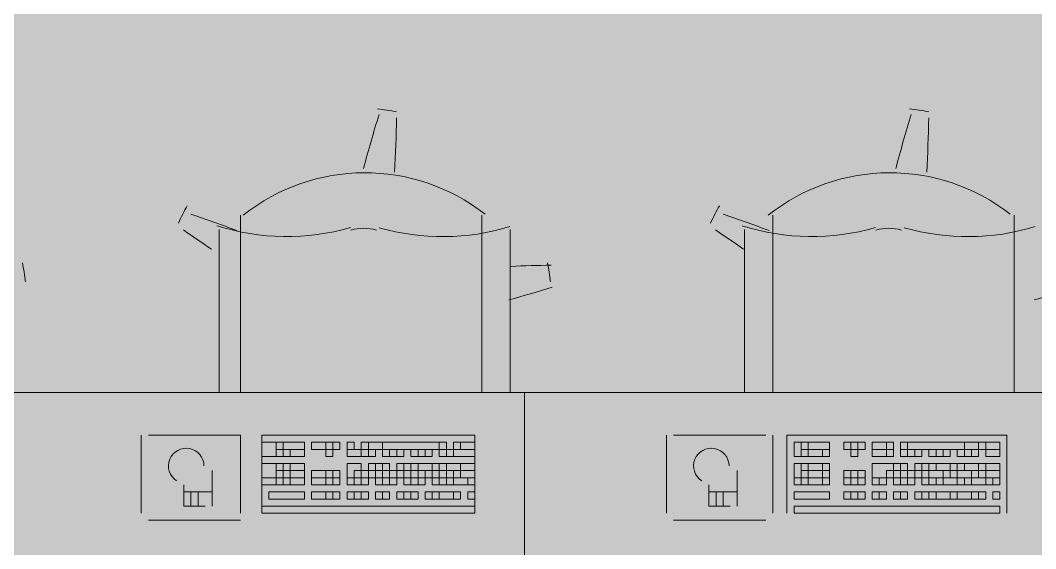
# Model space of a CAD drawing. Header units: millimetres. Extents: x -59 to 47, y 152 to 919.
# Drawn here: x 24.35 to 26.496, y 465.891 to 467.009 of the extents above; entities that cross this region are included whole.
import ezdxf

# ---------------------------------------------------------------- set-up
doc = ezdxf.new("R2010")
doc.units = ezdxf.units.MM
doc.layers.add('PDF_014405$FT-FIXFIT', color=7, linetype='Continuous')
doc.layers.add('PDF_014405$HL-TMP', color=7, linetype='Continuous', true_color=0xe6db59)

msp = doc.modelspace()

# ---------------------------------------------------------------- linework, layer by layer
at = {"layer": 'PDF_014405$FT-FIXFIT', "lineweight": 0}
for points in [[(24.8153, 466.2211), (24.8153, 466.5961)], [(25.3253, 466.5961), (25.3253, 466.2211)], [(25.9402, 466.2211), (25.9402, 466.5961)], [(26.4502, 466.5961), (26.4502, 466.2211)], [(24.7703, 466.5661), (24.7703, 466.2211)], [(25.3853, 466.2211), (25.3853, 466.5661)], [(25.8802, 466.5661), (25.8802, 466.2211)], [(24.6054, 466.1311), (24.6054, 465.9661)], [(24.6204, 466.1311), (24.6204, 466.1311)], [(24.8153, 465.9661), (24.8153, 466.1311), (24.6204, 466.1311)], [(25.7153, 466.1311), (25.7153, 465.9661)], [(25.7303, 466.1311), (25.7303, 466.1311)], [(25.9252, 466.1311), (25.7303, 466.1311)], [(25.9252, 466.1311), (25.9252, 466.1311)], [(25.9402, 465.9661), (25.9402, 466.1311)], [(26.4352, 465.9661), (26.4352, 466.1311), (25.9702, 466.1311), (25.9702, 465.9661)], [(24.7553, 465.9811), (24.7553, 466.0561)], [(25.8652, 465.9811), (25.8652, 466.0561)], [(24.6953, 466.0261), (24.6953, 465.9811), (24.7403, 465.9811)], [(25.8052, 466.0261), (25.8052, 465.9811), (25.8502, 465.9811)], [(24.7553, 466.0111), (24.6953, 466.0111)], [(24.7103, 466.0111), (24.7103, 465.9811)], [(24.7253, 466.0111), (24.7253, 465.9811)], [(25.8652, 466.0111), (25.8052, 466.0111)], [(25.8202, 466.0111), (25.8202, 465.9811)], [(25.8352, 466.0111), (25.8352, 465.9811)], [(24.6204, 465.9661), (24.6204, 465.9661)], [(24.8153, 465.9661), (24.8153, 465.9661)], [(25.7303, 465.9661), (25.7303, 465.9661)], [(25.9252, 465.9661), (25.9252, 465.9661)], [(25.9852, 465.9661), (26.4202, 465.9661)], [(24.6204, 465.9511), (24.8153, 465.9511)], [(25.7303, 465.9511), (25.9252, 465.9511)]]:
    msp.add_lwpolyline(points, dxfattribs=at)
for points in [[(24.3054, 466.2211), (25.4153, 466.2211), (25.4153, 465.0062), (24.3054, 465.0062)], [(25.4153, 466.2211), (26.5252, 466.2211), (26.5252, 465.0062), (25.4153, 465.0062)], [(25.3103, 466.1311), (24.8603, 466.1311), (24.8603, 465.9661), (25.3103, 465.9661)], [(24.8903, 466.1161), (24.8603, 466.1161), (24.8603, 466.0861), (24.8903, 466.0861)], [(24.9053, 466.1161), (24.8903, 466.1161), (24.8903, 466.1011), (24.9053, 466.1011)], [(24.9503, 466.1161), (24.9053, 466.1161), (24.9053, 466.1011), (24.9503, 466.1011)], [(24.9953, 466.1161), (24.9653, 466.1161), (24.9653, 466.1011), (24.9953, 466.1011)], [(25.0103, 466.1161), (24.9953, 466.1161), (24.9953, 466.1011), (25.0103, 466.1011)], [(25.0253, 466.1161), (25.0103, 466.1161), (25.0103, 466.1011), (25.0253, 466.1011)], [(25.0403, 466.1161), (25.0553, 466.1161), (25.0553, 466.1011), (25.0403, 466.1011)], [(25.0703, 466.1161), (25.0853, 466.1161), (25.0853, 466.1011), (25.0703, 466.1011)], [(25.0853, 466.1161), (25.1153, 466.1161), (25.1153, 466.1011), (25.0853, 466.1011)], [(25.2353, 466.1161), (25.1153, 466.1161), (25.1153, 466.1011), (25.2353, 466.1011)], [(25.2503, 466.1161), (25.2353, 466.1161), (25.2353, 466.1011), (25.2503, 466.1011)], [(25.2803, 466.1161), (25.2653, 466.1161), (25.2653, 466.1011), (25.2803, 466.1011)], [(25.3103, 466.1161), (25.2803, 466.1161), (25.2803, 466.1011), (25.3103, 466.1011)], [(26.0002, 466.1161), (25.9852, 466.1161), (25.9852, 466.0861), (26.0002, 466.0861)], [(26.0152, 466.1161), (26.0002, 466.1161), (26.0002, 466.1011), (26.0152, 466.1011)], [(26.0602, 466.1161), (26.0152, 466.1161), (26.0152, 466.1011), (26.0602, 466.1011)], [(26.1052, 466.1161), (26.0902, 466.1161), (26.0902, 466.1011), (26.1052, 466.1011)], [(26.1202, 466.1161), (26.1052, 466.1161), (26.1052, 466.1011), (26.1202, 466.1011)], [(26.1352, 466.1161), (26.1202, 466.1161), (26.1202, 466.1011), (26.1352, 466.1011)], [(26.1502, 466.1161), (26.1802, 466.1161), (26.1802, 466.1011), (26.1502, 466.1011)], [(26.1802, 466.1161), (26.1952, 466.1161), (26.1952, 466.1011), (26.1802, 466.1011)], [(26.2102, 466.1161), (26.2252, 466.1161), (26.2252, 466.1011), (26.2102, 466.1011)], [(26.3452, 466.1161), (26.2252, 466.1161), (26.2252, 466.1011), (26.3452, 466.1011)], [(26.3752, 466.1161), (26.3452, 466.1161), (26.3452, 466.1011), (26.3752, 466.1011)], [(26.3902, 466.1161), (26.3752, 466.1161), (26.3752, 466.1011), (26.3902, 466.1011)], [(26.4202, 466.1161), (26.3902, 466.1161), (26.3902, 466.1011), (26.4202, 466.1011)], [(24.9053, 466.1011), (24.8903, 466.1011), (24.8903, 466.0861), (24.9053, 466.0861)], [(24.9203, 466.1011), (24.9053, 466.1011), (24.9053, 466.0861), (24.9203, 466.0861)], [(24.9503, 466.1011), (24.9203, 466.1011), (24.9203, 466.0861), (24.9503, 466.0861)], [(25.0103, 466.1011), (24.9953, 466.1011), (24.9953, 466.0861), (25.0103, 466.0861)], [(25.0703, 466.1011), (25.0403, 466.1011), (25.0403, 466.0861), (25.0703, 466.0861)], [(25.0853, 466.1011), (25.0703, 466.1011), (25.0703, 466.0861), (25.0853, 466.0861)], [(25.1003, 466.1011), (25.0853, 466.1011), (25.0853, 466.0861), (25.1003, 466.0861)], [(25.1303, 466.1011), (25.1153, 466.1011), (25.1153, 466.0861), (25.1303, 466.0861)], [(25.1453, 466.1011), (25.1303, 466.1011), (25.1303, 466.0861), (25.1453, 466.0861)], [(25.1603, 466.1011), (25.1453, 466.1011), (25.1453, 466.0861), (25.1603, 466.0861)], [(25.1903, 466.1011), (25.1753, 466.1011), (25.1753, 466.0861), (25.1903, 466.0861)], [(25.2053, 466.1011), (25.1903, 466.1011), (25.1903, 466.0861), (25.2053, 466.0861)], [(25.2203, 466.1011), (25.2053, 466.1011), (25.2053, 466.0861), (25.2203, 466.0861)], [(25.2503, 466.1011), (25.2353, 466.1011), (25.2353, 466.0861), (25.2503, 466.0861)], [(25.2653, 466.1011), (25.2503, 466.1011), (25.2503, 466.0861), (25.2653, 466.0861)], [(25.3103, 466.1011), (25.2653, 466.1011), (25.2653, 466.0861), (25.3103, 466.0861)], [(26.0152, 466.1011), (26.0002, 466.1011), (26.0002, 466.0861), (26.0152, 466.0861)], [(26.0452, 466.1011), (26.0152, 466.1011), (26.0152, 466.0861), (26.0452, 466.0861)], [(26.0602, 466.1011), (26.0452, 466.1011), (26.0452, 466.0861), (26.0602, 466.0861)], [(26.1202, 466.1011), (26.1052, 466.1011), (26.1052, 466.0861), (26.1202, 466.0861)], [(26.1802, 466.1011), (26.1502, 466.1011), (26.1502, 466.0861), (26.1802, 466.0861)], [(26.1952, 466.1011), (26.1802, 466.1011), (26.1802, 466.0861), (26.1952, 466.0861)], [(26.2252, 466.1011), (26.2102, 466.1011), (26.2102, 466.0861), (26.2252, 466.0861)], [(26.2402, 466.1011), (26.2252, 466.1011), (26.2252, 466.0861), (26.2402, 466.0861)], [(26.2552, 466.1011), (26.2402, 466.1011), (26.2402, 466.0861), (26.2552, 466.0861)], [(26.2852, 466.1011), (26.2702, 466.1011), (26.2702, 466.0861), (26.2852, 466.0861)], [(26.3002, 466.1011), (26.2852, 466.1011), (26.2852, 466.0861), (26.3002, 466.0861)], [(26.3152, 466.1011), (26.3002, 466.1011), (26.3002, 466.0861), (26.3152, 466.0861)], [(26.3452, 466.1011), (26.3302, 466.1011), (26.3302, 466.0861), (26.3452, 466.0861)], [(26.3602, 466.1011), (26.3452, 466.1011), (26.3452, 466.0861), (26.3602, 466.0861)], [(26.3752, 466.1011), (26.3602, 466.1011), (26.3602, 466.0861), (26.3752, 466.0861)], [(26.4202, 466.1011), (26.3902, 466.1011), (26.3902, 466.0861), (26.4202, 466.0861)], [(24.8903, 466.0711), (24.8603, 466.0711), (24.8603, 466.0411), (24.8903, 466.0411)], [(24.9053, 466.0711), (24.8903, 466.0711), (24.8903, 466.0561), (24.9053, 466.0561)], [(24.9203, 466.0711), (24.9053, 466.0711), (24.9053, 466.0561), (24.9203, 466.0561)], [(24.9503, 466.0711), (24.9203, 466.0711), (24.9203, 466.0561), (24.9503, 466.0561)], [(25.0553, 466.0711), (25.0403, 466.0711), (25.0403, 466.0411), (25.0553, 466.0411), (25.0553, 466.0561), (25.0703, 466.0561), (25.0703, 466.0711)], [(25.1003, 466.0711), (25.0853, 466.0711), (25.0853, 466.0561), (25.1003, 466.0561)], [(25.1153, 466.0711), (25.1003, 466.0711), (25.1003, 466.0561), (25.1153, 466.0561)], [(25.1303, 466.0711), (25.1153, 466.0711), (25.1153, 466.0561), (25.1303, 466.0561)], [(25.1603, 466.0711), (25.1453, 466.0711), (25.1453, 466.0561), (25.1603, 466.0561)], [(25.1753, 466.0711), (25.1603, 466.0711), (25.1603, 466.0561), (25.1753, 466.0561)], [(25.1903, 466.0711), (25.1753, 466.0711), (25.1753, 466.0561), (25.1903, 466.0561)], [(25.2203, 466.0711), (25.1903, 466.0711), (25.1903, 466.0561), (25.2203, 466.0561)], [(25.2353, 466.0711), (25.2203, 466.0711), (25.2203, 466.0561), (25.2353, 466.0561)], [(25.2503, 466.0711), (25.2353, 466.0711), (25.2353, 466.0561), (25.2503, 466.0561)], [(25.2803, 466.0711), (25.2503, 466.0711), (25.2503, 466.0561), (25.2803, 466.0561)], [(25.3103, 466.0711), (25.2803, 466.0711), (25.2803, 466.0561), (25.3103, 466.0561)], [(26.0002, 466.0711), (25.9852, 466.0711), (25.9852, 466.0411), (26.0002, 466.0411)], [(26.0152, 466.0711), (26.0002, 466.0711), (26.0002, 466.0561), (26.0152, 466.0561)], [(26.0452, 466.0711), (26.0152, 466.0711), (26.0152, 466.0561), (26.0452, 466.0561)], [(26.0602, 466.0711), (26.0452, 466.0711), (26.0452, 466.0561), (26.0602, 466.0561)], [(26.1802, 466.0711), (26.1502, 466.0711), (26.1502, 466.0411), (26.1802, 466.0411), (26.1802, 466.0561), (26.1952, 466.0561), (26.1952, 466.0711)], [(26.2102, 466.0711), (26.1952, 466.0711), (26.1952, 466.0561), (26.2102, 466.0561)], [(26.2252, 466.0711), (26.2102, 466.0711), (26.2102, 466.0561), (26.2252, 466.0561)], [(26.2552, 466.0711), (26.2402, 466.0711), (26.2402, 466.0561), (26.2552, 466.0561)], [(26.2702, 466.0711), (26.2552, 466.0711), (26.2552, 466.0561), (26.2702, 466.0561)], [(26.2852, 466.0711), (26.2702, 466.0711), (26.2702, 466.0561), (26.2852, 466.0561)], [(26.3152, 466.0711), (26.2852, 466.0711), (26.2852, 466.0561), (26.3152, 466.0561)], [(26.3302, 466.0711), (26.3152, 466.0711), (26.3152, 466.0561), (26.3302, 466.0561)], [(26.3452, 466.0711), (26.3302, 466.0711), (26.3302, 466.0561), (26.3452, 466.0561)], [(26.3752, 466.0711), (26.3452, 466.0711), (26.3452, 466.0561), (26.3752, 466.0561)], [(26.3902, 466.0711), (26.3752, 466.0711), (26.3752, 466.0561), (26.3902, 466.0561)], [(26.4202, 466.0711), (26.3902, 466.0711), (26.3902, 466.0561), (26.4202, 466.0561)], [(24.9053, 466.0561), (24.8903, 466.0561), (24.8903, 466.0411), (24.9053, 466.0411)], [(24.9203, 466.0561), (24.9053, 466.0561), (24.9053, 466.0411), (24.9203, 466.0411)], [(24.9503, 466.0561), (24.9203, 466.0561), (24.9203, 466.0411), (24.9503, 466.0411)], [(24.9953, 466.0561), (24.9653, 466.0561), (24.9653, 466.0411), (24.9953, 466.0411)], [(25.0103, 466.0561), (24.9953, 466.0561), (24.9953, 466.0411), (25.0103, 466.0411)], [(25.0253, 466.0561), (25.0103, 466.0561), (25.0103, 466.0411), (25.0253, 466.0411)], [(25.0853, 466.0561), (25.0703, 466.0561), (25.0703, 466.0411), (25.0853, 466.0411)], [(25.1003, 466.0561), (25.0853, 466.0561), (25.0853, 466.0411), (25.1003, 466.0411)], [(25.1153, 466.0561), (25.1003, 466.0561), (25.1003, 466.0411), (25.1153, 466.0411)], [(25.1453, 466.0561), (25.1303, 466.0561), (25.1303, 466.0411), (25.1453, 466.0411)], [(25.1603, 466.0561), (25.1453, 466.0561), (25.1453, 466.0411), (25.1603, 466.0411)], [(25.1753, 466.0561), (25.1603, 466.0561), (25.1603, 466.0411), (25.1753, 466.0411)], [(25.2053, 466.0561), (25.1903, 466.0561), (25.1903, 466.0411), (25.2053, 466.0411)], [(25.2203, 466.0561), (25.2053, 466.0561), (25.2053, 466.0411), (25.2203, 466.0411)], [(25.2353, 466.0561), (25.2203, 466.0561), (25.2203, 466.0411), (25.2353, 466.0411)], [(25.2653, 466.0561), (25.2503, 466.0561), (25.2503, 466.0411), (25.2653, 466.0411)], [(25.2803, 466.0561), (25.2653, 466.0561), (25.2653, 466.0411), (25.2803, 466.0411)], [(25.3103, 466.0561), (25.2803, 466.0561), (25.2803, 466.0411), (25.3103, 466.0411)], [(26.0152, 466.0561), (26.0002, 466.0561), (26.0002, 466.0411), (26.0152, 466.0411)], [(26.0452, 466.0561), (26.0152, 466.0561), (26.0152, 466.0411), (26.0452, 466.0411)], [(26.0602, 466.0561), (26.0452, 466.0561), (26.0452, 466.0411), (26.0602, 466.0411)], [(26.1052, 466.0561), (26.0902, 466.0561), (26.0902, 466.0411), (26.1052, 466.0411)], [(26.1202, 466.0561), (26.1052, 466.0561), (26.1052, 466.0411), (26.1202, 466.0411)], [(26.1352, 466.0561), (26.1202, 466.0561), (26.1202, 466.0411), (26.1352, 466.0411)], [(26.1952, 466.0561), (26.1802, 466.0561), (26.1802, 466.0411), (26.1952, 466.0411)], [(26.2102, 466.0561), (26.1952, 466.0561), (26.1952, 466.0411), (26.2102, 466.0411)], [(26.2402, 466.0561), (26.2252, 466.0561), (26.2252, 466.0411), (26.2402, 466.0411)], [(26.2552, 466.0561), (26.2402, 466.0561), (26.2402, 466.0411), (26.2552, 466.0411)], [(26.2702, 466.0561), (26.2552, 466.0561), (26.2552, 466.0411), (26.2702, 466.0411)], [(26.3002, 466.0561), (26.2702, 466.0561), (26.2702, 466.0411), (26.3002, 466.0411)], [(26.3152, 466.0561), (26.3002, 466.0561), (26.3002, 466.0411), (26.3152, 466.0411)], [(26.3302, 466.0561), (26.3152, 466.0561), (26.3152, 466.0411), (26.3302, 466.0411)], [(26.3602, 466.0561), (26.3302, 466.0561), (26.3302, 466.0411), (26.3602, 466.0411)], [(26.3752, 466.0561), (26.3602, 466.0561), (26.3602, 466.0411), (26.3752, 466.0411)], [(26.3902, 466.0561), (26.3752, 466.0561), (26.3752, 466.0411), (26.3902, 466.0411)], [(26.4202, 466.0561), (26.3902, 466.0561), (26.3902, 466.0411), (26.4202, 466.0411)], [(24.8903, 466.0411), (24.8603, 466.0411), (24.8603, 466.0261), (24.8903, 466.0261)], [(24.9053, 466.0411), (24.8903, 466.0411), (24.8903, 466.0261), (24.9053, 466.0261)], [(24.9203, 466.0411), (24.9053, 466.0411), (24.9053, 466.0261), (24.9203, 466.0261)], [(24.9503, 466.0411), (24.9203, 466.0411), (24.9203, 466.0261), (24.9503, 466.0261)], [(24.9953, 466.0411), (24.9653, 466.0411), (24.9653, 466.0261), (24.9953, 466.0261)], [(25.0103, 466.0411), (24.9953, 466.0411), (24.9953, 466.0261), (25.0103, 466.0261)], [(25.0253, 466.0411), (25.0103, 466.0411), (25.0103, 466.0261), (25.0253, 466.0261)], [(25.0553, 466.0411), (25.0403, 466.0411), (25.0403, 466.0261), (25.0553, 466.0261)], [(25.0703, 466.0411), (25.0553, 466.0411), (25.0553, 466.0261), (25.0703, 466.0261)], [(25.0853, 466.0411), (25.0703, 466.0411), (25.0703, 466.0261), (25.0853, 466.0261)], [(25.1153, 466.0411), (25.1003, 466.0411), (25.1003, 466.0261), (25.1153, 466.0261)], [(25.1303, 466.0411), (25.1153, 466.0411), (25.1153, 466.0261), (25.1303, 466.0261)], [(25.1453, 466.0411), (25.1303, 466.0411), (25.1303, 466.0261), (25.1453, 466.0261)], [(25.1753, 466.0411), (25.1603, 466.0411), (25.1603, 466.0261), (25.1753, 466.0261)], [(25.1903, 466.0411), (25.1753, 466.0411), (25.1753, 466.0261), (25.1903, 466.0261)], [(25.2053, 466.0411), (25.1903, 466.0411), (25.1903, 466.0261), (25.2053, 466.0261)], [(25.2353, 466.0411), (25.2203, 466.0411), (25.2203, 466.0261), (25.2353, 466.0261)], [(25.2503, 466.0411), (25.2353, 466.0411), (25.2353, 466.0261), (25.2503, 466.0261)], [(25.2653, 466.0411), (25.2503, 466.0411), (25.2503, 466.0261), (25.2653, 466.0261)], [(25.2953, 466.0411), (25.2653, 466.0411), (25.2653, 466.0261), (25.2953, 466.0261)], [(25.3103, 466.0411), (25.2953, 466.0411), (25.2953, 466.0261), (25.3103, 466.0261)], [(26.0002, 466.0411), (25.9852, 466.0411), (25.9852, 466.0261), (26.0002, 466.0261)], [(26.0152, 466.0411), (26.0002, 466.0411), (26.0002, 466.0261), (26.0152, 466.0261)], [(26.0452, 466.0411), (26.0152, 466.0411), (26.0152, 466.0261), (26.0452, 466.0261)], [(26.0602, 466.0411), (26.0452, 466.0411), (26.0452, 466.0261), (26.0602, 466.0261)], [(26.1052, 466.0411), (26.0902, 466.0411), (26.0902, 466.0261), (26.1052, 466.0261)], [(26.1202, 466.0411), (26.1052, 466.0411), (26.1052, 466.0261), (26.1202, 466.0261)], [(26.1352, 466.0411), (26.1202, 466.0411), (26.1202, 466.0261), (26.1352, 466.0261)], [(26.1652, 466.0411), (26.1502, 466.0411), (26.1502, 466.0261), (26.1652, 466.0261)], [(26.1802, 466.0411), (26.1652, 466.0411), (26.1652, 466.0261), (26.1802, 466.0261)], [(26.2102, 466.0411), (26.1952, 466.0411), (26.1952, 466.0261), (26.2102, 466.0261)], [(26.2252, 466.0411), (26.2102, 466.0411), (26.2102, 466.0261), (26.2252, 466.0261)], [(26.2402, 466.0411), (26.2252, 466.0411), (26.2252, 466.0261), (26.2402, 466.0261)], [(26.2702, 466.0411), (26.2552, 466.0411), (26.2552, 466.0261), (26.2702, 466.0261)], [(26.2852, 466.0411), (26.2702, 466.0411), (26.2702, 466.0261), (26.2852, 466.0261)], [(26.3002, 466.0411), (26.2852, 466.0411), (26.2852, 466.0261), (26.3002, 466.0261)], [(26.3302, 466.0411), (26.3002, 466.0411), (26.3002, 466.0261), (26.3302, 466.0261)], [(26.3452, 466.0411), (26.3302, 466.0411), (26.3302, 466.0261), (26.3452, 466.0261)], [(26.3602, 466.0411), (26.3452, 466.0411), (26.3452, 466.0261), (26.3602, 466.0261)], [(26.3902, 466.0411), (26.3602, 466.0411), (26.3602, 466.0261), (26.3902, 466.0261)], [(26.4052, 466.0411), (26.3902, 466.0411), (26.3902, 466.0261), (26.4052, 466.0261)], [(26.4202, 466.0411), (26.4052, 466.0411), (26.4052, 466.0261), (26.4202, 466.0261)], [(24.9503, 465.9961), (24.8753, 465.9961), (24.8753, 466.0111), (24.9503, 466.0111)], [(24.9953, 466.0111), (24.9653, 466.0111), (24.9653, 465.9961), (24.9953, 465.9961)], [(25.0103, 466.0111), (24.9953, 466.0111), (24.9953, 465.9961), (25.0103, 465.9961)], [(25.0253, 466.0111), (25.0103, 466.0111), (25.0103, 465.9961), (25.0253, 465.9961)], [(25.0553, 466.0111), (25.0403, 466.0111), (25.0403, 465.9961), (25.0553, 465.9961)], [(25.0703, 466.0111), (25.0553, 466.0111), (25.0553, 465.9961), (25.0703, 465.9961)], [(25.0853, 466.0111), (25.0703, 466.0111), (25.0703, 465.9961), (25.0853, 465.9961)], [(25.1153, 466.0111), (25.1003, 466.0111), (25.1003, 465.9961), (25.1153, 465.9961)], [(25.1303, 466.0111), (25.1153, 466.0111), (25.1153, 465.9961), (25.1303, 465.9961)], [(25.1603, 466.0111), (25.1453, 466.0111), (25.1453, 465.9961), (25.1603, 465.9961)], [(25.1753, 466.0111), (25.1603, 466.0111), (25.1603, 465.9961), (25.1753, 465.9961)], [(25.1903, 466.0111), (25.1753, 466.0111), (25.1753, 465.9961), (25.1903, 465.9961)], [(25.2203, 466.0111), (25.2053, 466.0111), (25.2053, 465.9961), (25.2203, 465.9961)], [(25.2353, 466.0111), (25.2203, 466.0111), (25.2203, 465.9961), (25.2353, 465.9961)], [(25.2653, 466.0111), (25.2353, 466.0111), (25.2353, 465.9961), (25.2653, 465.9961)], [(25.2803, 466.0111), (25.2653, 466.0111), (25.2653, 465.9961), (25.2803, 465.9961)], [(25.3103, 466.0111), (25.2953, 466.0111), (25.2953, 465.9961), (25.3103, 465.9961)], [(26.0602, 465.9961), (25.9852, 465.9961), (25.9852, 466.0111), (26.0602, 466.0111)], [(26.1052, 466.0111), (26.0902, 466.0111), (26.0902, 465.9961), (26.1052, 465.9961)], [(26.1202, 466.0111), (26.1052, 466.0111), (26.1052, 465.9961), (26.1202, 465.9961)], [(26.1352, 466.0111), (26.1202, 466.0111), (26.1202, 465.9961), (26.1352, 465.9961)], [(26.1652, 466.0111), (26.1502, 466.0111), (26.1502, 465.9961), (26.1652, 465.9961)], [(26.1802, 466.0111), (26.1652, 466.0111), (26.1652, 465.9961), (26.1802, 465.9961)], [(26.2102, 466.0111), (26.1952, 466.0111), (26.1952, 465.9961), (26.2102, 465.9961)], [(26.2252, 466.0111), (26.2102, 466.0111), (26.2102, 465.9961), (26.2252, 465.9961)], [(26.2552, 466.0111), (26.2402, 466.0111), (26.2402, 465.9961), (26.2552, 465.9961)], [(26.2702, 466.0111), (26.2552, 466.0111), (26.2552, 465.9961), (26.2702, 465.9961)], [(26.2852, 466.0111), (26.2702, 466.0111), (26.2702, 465.9961), (26.2852, 465.9961)], [(26.3152, 466.0111), (26.2852, 466.0111), (26.2852, 465.9961), (26.3152, 465.9961)], [(26.3302, 466.0111), (26.3152, 466.0111), (26.3152, 465.9961), (26.3302, 465.9961)], [(26.3602, 466.0111), (26.3302, 466.0111), (26.3302, 465.9961), (26.3602, 465.9961)], [(26.3752, 466.0111), (26.3602, 466.0111), (26.3602, 465.9961), (26.3752, 465.9961)], [(26.3902, 466.0111), (26.3752, 466.0111), (26.3752, 465.9961), (26.3902, 465.9961)], [(26.4202, 466.0111), (26.4052, 466.0111), (26.4052, 465.9961), (26.4202, 465.9961)], [(25.3103, 465.9661), (24.8603, 465.9661), (24.8603, 465.9811), (25.3103, 465.9811)], [(26.4202, 465.9661), (25.9852, 465.9661), (25.9852, 465.9811), (26.4202, 465.9811)]]:
    msp.add_lwpolyline(points, close=True, dxfattribs=at)
for centre, radius, start, end in [((25.0603, 466.4111), 0.4125, 78.1348, 83.8639), ((26.1852, 466.4111), 0.4125, 78.1348, 83.8639), ((28.2705, 465.841), 3.3076, 162.9713, 165.031), ((21.8342, 466.8587), 3.3111, 357.035, 359.0267), ((29.3955, 465.841), 3.3076, 162.9713, 165.031), ((22.9591, 466.8587), 3.3111, 357.035, 359.0267), ((25.0778, 466.2736), 0.4125, 51.9752, 128.5616), ((26.1877, 466.2736), 0.4125, 51.9755, 128.5613), ((25.0603, 466.4111), 0.4124, 150.1335, 155.8687), ((26.1852, 466.4111), 0.4124, 150.1335, 155.8687), ((23.6353, 463.4711), 3.3073, 69.2469, 71.0322), ((24.7603, 463.4711), 3.3073, 69.2469, 71.0322), ((26.6134, 469.3035), 3.3438, 234.9765, 236.2043), ((24.9128, 467.0385), 0.4874, 252.3868, 286.0243), ((25.0753, 466.4711), 0.0975, 73.9762, 106.0238), ((25.2428, 467.0385), 0.4875, 253.9771, 286.9245), ((27.7383, 469.3035), 3.3438, 234.9765, 236.2043), ((26.0227, 467.0385), 0.4874, 252.3866, 286.0245), ((26.1852, 466.4711), 0.0975, 73.9762, 106.0238), ((26.3527, 467.0385), 0.4875, 253.9771, 286.9245), ((23.9503, 466.4111), 0.4125, 6.1361, 11.8652), ((25.0603, 466.4111), 0.4125, 6.1361, 11.8652), ((25.5281, 463.1732), 3.3179, 90.9753, 92.4426), ((24.5053, 469.6061), 3.3073, 285.3808, 287.0287), ((25.6152, 469.6061), 3.3073, 285.3808, 287.0287), ((24.7003, 466.0661), 0.0375, 0, 237.2991), ((25.8102, 466.0661), 0.0375, 0, 237.2991)]:
    msp.add_arc(centre, radius, start, end, dxfattribs=at)
at = {"layer": 'PDF_014405$HL-TMP', "color": 54, "true_color": 0x999900, "transparency": 33554559}
for points in [[(29.8699, 473.8404), (17.9909, 473.8404), (29.8699, 465.2612)], [(17.9909, 473.8404), (29.8699, 465.2612), (17.9909, 465.2612)]]:
    msp.add_solid(points, dxfattribs=at)

doc.saveas('drawing.dxf')
